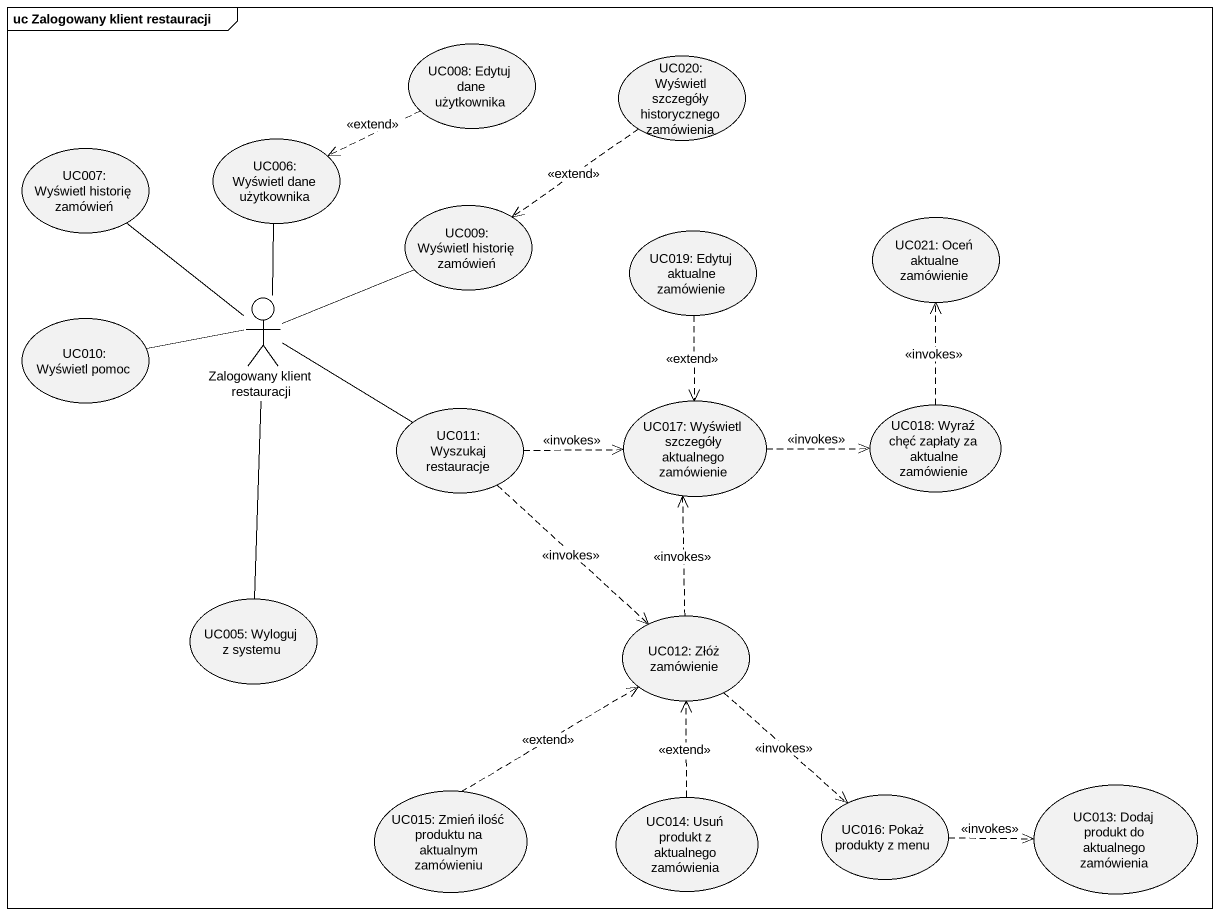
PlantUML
@startuml
mainframe uc Zalogowany klient restauracji
usecase "UC008: Edytuj dane użytkownika" as UC008_Edytuj_dane
usecase "UC020: Wyświetl szczegóły historycznego zamówienia" as UC020_Wyświetl_szczegóły
usecase "UC007: Wyświetl historię zamówień" as UC007_Wyświetl_historię
usecase "UC006: Wyświetl dane użytkownika" as UC006_Wyświetl_dane
usecase "UC009: Wyświetl historię zamówień" as UC009_Wyświetl_historię
usecase "UC021: Oceń aktualne zamówienie" as UC021_Oceń_aktualne
usecase "UC019: Edytuj aktualne zamówienie" as UC019_Edytuj_aktualne
usecase "UC010: Wyświetl pomoc" as UC010_Wyświetl_pomoc
actor "Zalogowany klient restauracji" as Zalogowany_klient
usecase "UC011: Wyszukaj restauracje" as UC011_Wyszukaj_restauracje
usecase "UC017: Wyświetl szczegóły aktualnego zamówienie" as UC017_Wyświetl_szczegóły
usecase "UC018: Wyraź chęć zapłaty za aktualne zamówienie" as UC018_Wyraź_chęć_zapłaty_za
usecase "UC005: Wyloguj z systemu" as UC005_Wyloguj_z_systemu
usecase "UC012: Złóż zamówienie" as UC012_Złóż_zamówienie
usecase "UC015: Zmień ilość produktu na aktualnym zamówieniu" as UC015_Zmień_ilość_produktu
usecase "UC014: Usuń produkt z aktualnego zamówienia" as UC014_Usuń_produkt_z
usecase "UC016: Pokaż produkty z menu" as UC016_Pokaż_produkty_z_menu
usecase "UC013: Dodaj produkt do aktualnego zamówienia" as UC013_Dodaj_produkt_do
UC008_Edytuj_dane .left.> UC006_Wyświetl_dane : <<extend>>
UC020_Wyświetl_szczegóły ..> UC009_Wyświetl_historię : <<extend>>
UC019_Edytuj_aktualne ..> UC017_Wyświetl_szczegóły : <<extend>>
Zalogowany_klient -up- UC007_Wyświetl_historię
Zalogowany_klient -up- UC006_Wyświetl_dane
Zalogowany_klient -right- UC009_Wyświetl_historię
Zalogowany_klient -left- UC010_Wyświetl_pomoc
Zalogowany_klient -right- UC011_Wyszukaj_restauracje
UC011_Wyszukaj_restauracje .right.> UC017_Wyświetl_szczegóły : <<invokes>>
UC011_Wyszukaj_restauracje ..> UC012_Złóż_zamówienie : <<invokes>>
UC017_Wyświetl_szczegóły .right.> UC018_Wyraź_chęć_zapłaty_za : <<invokes>>
UC018_Wyraź_chęć_zapłaty_za .up.> UC021_Oceń_aktualne : <<invokes>>
UC005_Wyloguj_z_systemu -up- Zalogowany_klient
UC012_Złóż_zamówienie .up.> UC017_Wyświetl_szczegóły : <<invokes>>
UC012_Złóż_zamówienie ..> UC016_Pokaż_produkty_z_menu : <<invokes>>
UC015_Zmień_ilość_produktu .up.> UC012_Złóż_zamówienie : <<extend>>
UC014_Usuń_produkt_z .up.> UC012_Złóż_zamówienie : <<extend>>
UC016_Pokaż_produkty_z_menu .right.> UC013_Dodaj_produkt_do : <<invokes>>
@enduml
